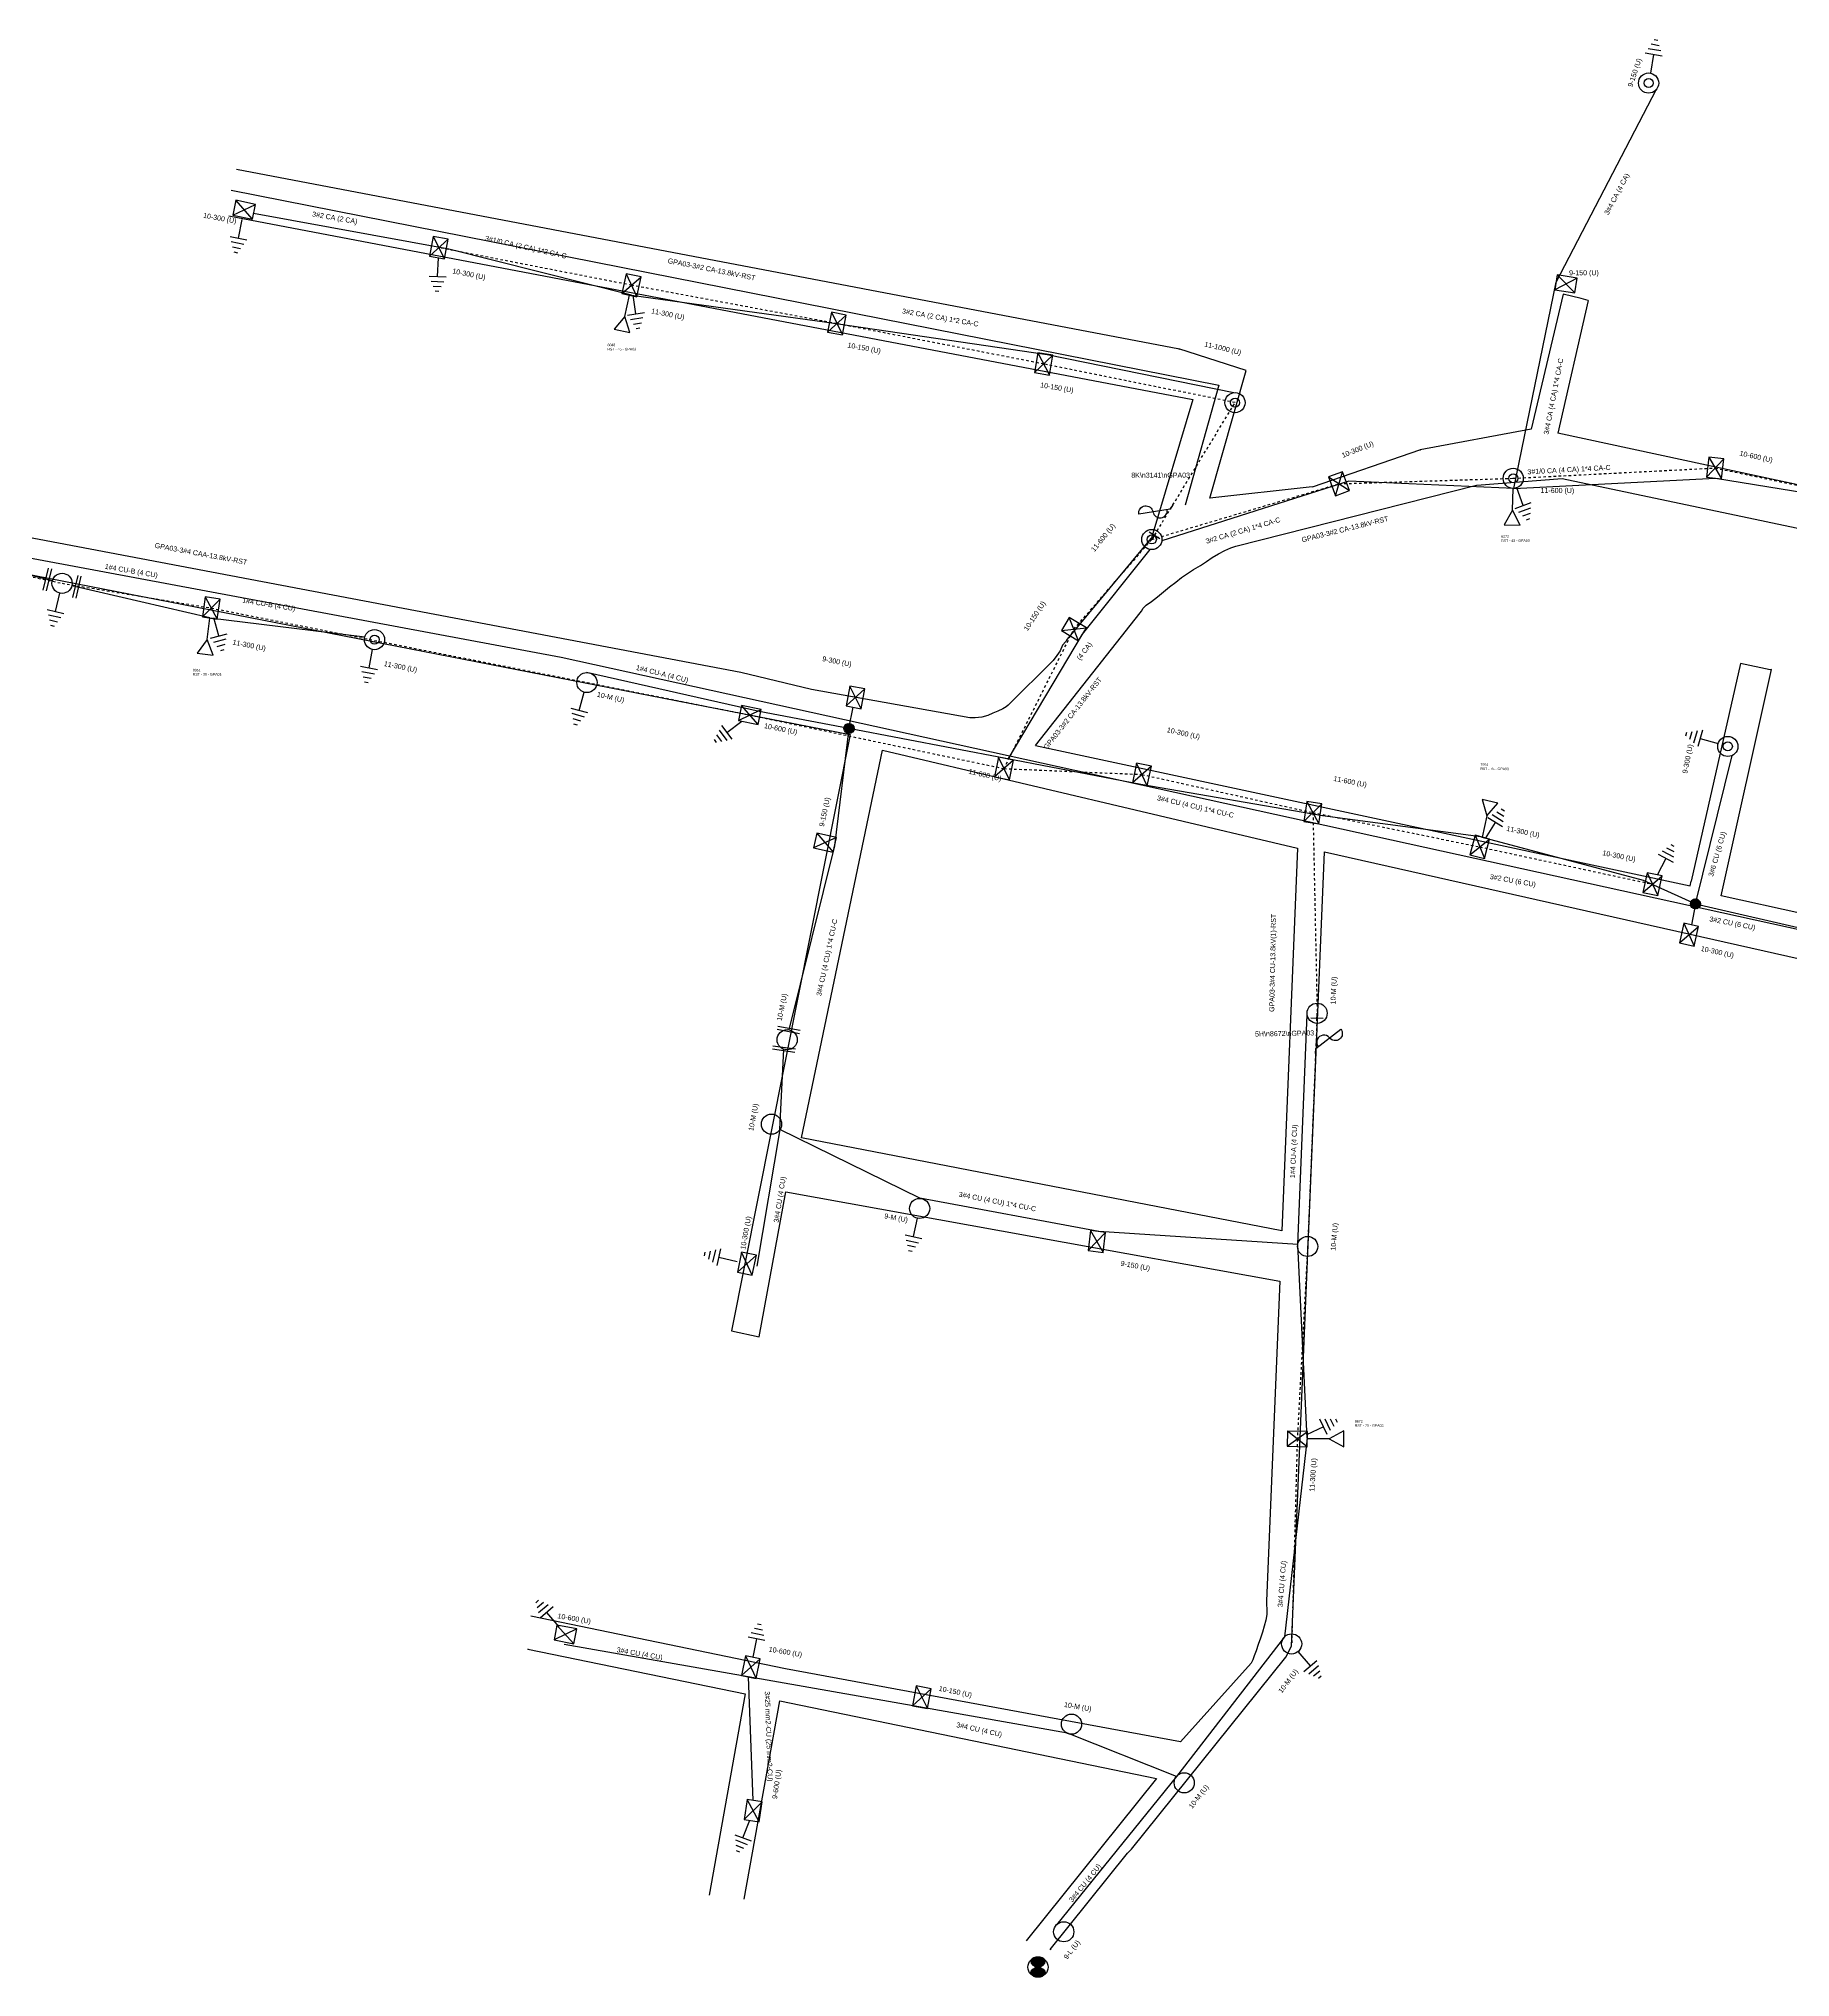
# Model space of a CAD drawing. Header units: millimetres. Extents: x 642261 to 742091, y 6812581 to 6930561.
# Drawn here: x 732771.1 to 733118.6, y 6903188.2 to 6903573 of the extents above; entities that cross this region are included whole.
import ezdxf

# ---------------------------------------------------------------- set-up
doc = ezdxf.new("R2010")
doc.units = ezdxf.units.MM
doc.linetypes.add('DASHED', pattern=[1, 0.5, -0.5])
for name, color, linetype in [('aterramento', 7, 'Continuous'), ('Block', 10, 'Continuous'), ('ChaveFusivel', 10, 'Continuous'), ('flyTapSecundario', 7, 'Continuous'), ('Poste', 10, 'Continuous'), ('SeccionamentoSecundarioAereo', 10, 'Continuous'), ('SegmentoLogradouro', 10, 'Continuous'), ('TrafoDistAereo', 10, 'Continuous'), ('TrechoPrimarioAereo', 10, 'Continuous'), ('TrechoSecundarioAereo', 10, 'Continuous')]:
    doc.layers.add(name, color=color, linetype=linetype)
pattern_1 = [(45, (0, 0), (-0.0883883, 0.0883883), [])]

# ---------------------------------------------------------------- blocks, each defined once
blk = doc.blocks.new('chv_fusvl_ca_4')
at = {"color": 0, "linetype": 'ByBlock', "lineweight": -2}
for p, q in [((1.5, 0), (0, 0)), ((1, 1.25), (1, -1.25))]:
    blk.add_line(p, q, dxfattribs=at)
blk.add_lwpolyline([(2.94, 4.82, -1), (4.79, 2.65, 1), (6.63, 0.48)], format="xyb", dxfattribs=at)
blk.add_lwpolyline([(8, 0), (7, 0), (2.94, 4.82)], dxfattribs=at)
blk = doc.blocks.new('tfd_pod_ce')
at = {"color": 0, "linetype": 'ByBlock', "lineweight": -2}
blk.add_line((6.32, 0), (2, 0), dxfattribs=at)
blk.add_lwpolyline([(6.32, 0), (9.26, -1.59), (9.26, 1.59)], close=True, dxfattribs=at)
blk = doc.blocks.new('atr_aterra')
at = {"color": 0, "linetype": 'ByBlock', "lineweight": -2}
for p, q in [((5.74, 0), (2, 0)), ((5.74, -1.7), (5.74, 1.7)), ((6.7, -1.26), (6.7, 1.26)), ((7.66, -0.81), (7.66, 0.81)), ((8.62, -0.37), (8.62, 0.37))]:
    blk.add_line(p, q, dxfattribs=at)
blk = doc.blocks.new('fly_tap')
at = {"linetype": 'ByBlock', "lineweight": -2}
h = blk.add_hatch(dxfattribs=at)
h.set_pattern_fill('ANSI31', color=0, style=0)
h.set_pattern_definition(pattern_1)
edge = h.paths.add_edge_path()
edge.add_arc((0.01, 0), 1, 0, 360)
at = {"color": 0, "linetype": 'ByBlock', "lineweight": -2}
blk.add_circle((0.01, 0), 1, dxfattribs=at)
blk = doc.blocks.new('pod_con_dtt')
at = {"color": 0, "linetype": 'ByBlock', "lineweight": -2}
for p, q in [((-1.5, -2), (1.5, 2)), ((-1.5, 2), (1.5, -2))]:
    blk.add_line(p, q, dxfattribs=at)
blk.add_lwpolyline([(-1.5, -2), (1.5, -2), (1.5, 2), (-1.5, 2)], close=True, dxfattribs=at)
blk = doc.blocks.new('pod_madeira')
at = {"color": 0, "linetype": 'ByBlock', "lineweight": -2}
blk.add_circle((-0.01, -0.01), 2, dxfattribs=at)
blk = doc.blocks.new('pod_con_circ')
at = {"color": 0, "linetype": 'ByBlock', "lineweight": -2}
for radius in [2, 0.9]:
    blk.add_circle((-0.01, -0.01), radius, dxfattribs=at)
blk = doc.blocks.new('pod_desconhe')
at = {"linetype": 'ByBlock', "lineweight": -2}
h = blk.add_hatch(dxfattribs=at)
h.set_pattern_fill('ANSI31', color=0, style=0)
h.set_pattern_definition(pattern_1)
edge = h.paths.add_edge_path()
edge.add_arc((0, 1.5), 1.5, 269.9915, 353.6051)
edge.add_arc((0, 0), 2, 41.8018, 138.1884)
edge.add_arc((0, 1.5), 1.5, 186.3769, 269.9863)
edge.add_arc((0, -1.5), 1.5, 90.0137, 173.6231)
edge.add_arc((0, 0), 2, 221.8116, 318.1982)
edge.add_arc((0, -1.5), 1.5, 6.3949, 90.0085)
at = {"color": 0, "linetype": 'ByBlock', "lineweight": -2}
for points in [[(0, 0, 0.381931), (1.49, 1.34, 0.447252), (-1.49, 1.34, 0.38191), (0, 0)], [(0, 0, -0.381931), (1.49, -1.33, -0.447252), (-1.49, -1.33, -0.38191), (0, 0)]]:
    blk.add_lwpolyline(points, format="xyb", dxfattribs=at)
blk.add_circle((0, 0), 2, dxfattribs=at)
blk = doc.blocks.new('sto_simples')
at = {"color": 0, "linetype": 'ByBlock', "lineweight": -2}
for p, q in [((2.25, 0.32), (-2.25, 0.32)), ((2.25, -0.32), (-2.25, -0.32))]:
    blk.add_line(p, q, dxfattribs=at)

msp = doc.modelspace()

# ---------------------------------------------------------------- linework, layer by layer
at = {"layer": 'Block', "color": 7, "linetype": 'Continuous', "flags": 128}
for points in [[(733010.6, 6903507.13), (732997.27, 6903511.47), (732997.36, 6903511.41), (732810.2964, 6903547.0376)], [(733010.6, 6903507.13), (732997.27, 6903511.47), (732997.36, 6903511.41), (732810.2964, 6903547.0376)], [(732808.7596, 6903537.8699), (733000.02, 6903501.42)], [(732808.7596, 6903537.8699), (733000.02, 6903501.42)], [(733073.51, 6903522.28), (733067.2, 6903495.52)], [(733073.51, 6903522.28), (733067.2, 6903495.52)], [(733078.51, 6903521.08), (733072.46, 6903494.71)], [(733078.51, 6903521.08), (733072.46, 6903494.71)], [(733078.51, 6903521.08), (733077.06, 6903521.48), (733073.51, 6903522.28)], [(733078.51, 6903521.08), (733077.06, 6903521.48), (733073.51, 6903522.28)], [(733003.39, 6903481.83), (733010.6, 6903507.13)], [(733003.39, 6903481.83), (733010.6, 6903507.13)], [(733000.02, 6903501.42), (732991.91, 6903474.14), (732992.02, 6903474.18), (732975.08, 6903453.86), (732974.86, 6903453.35), (732974.17, 6903452.62), (732973.7, 6903451.54), (732973.05, 6903450.59), (732972.3, 6903449.57), (732963.39, 6903440.74), (732962.99, 6903440.37), (732962.35, 6903440.01), (732961.37, 6903439.54), (732960.36, 6903439.16), (732959.34, 6903438.67), (732958.15, 6903438.35), (732956.88, 6903438.21), (732955.77, 6903438.19), (732924.39, 6903443.86), (732924.38, 6903443.87), (732910.35, 6903447.22), (732910.34, 6903447.18), (732704.09, 6903486.32)], [(733000.02, 6903501.42), (732991.91, 6903474.14), (732992.02, 6903474.18), (732975.08, 6903453.86), (732974.86, 6903453.35), (732974.17, 6903452.62), (732973.7, 6903451.54), (732973.05, 6903450.59), (732972.3, 6903449.57), (732963.39, 6903440.74), (732962.99, 6903440.37), (732962.35, 6903440.01), (732961.37, 6903439.54), (732960.36, 6903439.16), (732959.34, 6903438.67), (732958.15, 6903438.35), (732956.88, 6903438.21), (732955.77, 6903438.19), (732924.39, 6903443.86), (732924.38, 6903443.87), (732910.35, 6903447.22), (732910.34, 6903447.18), (732704.09, 6903486.32)], [(733067.2, 6903495.52), (733045.17, 6903491.4), (733045.19, 6903491.44), (733023.72, 6903484.03), (733023.73, 6903484.06), (733003.39, 6903481.83)], [(733067.2, 6903495.52), (733045.17, 6903491.4), (733045.19, 6903491.44), (733023.72, 6903484.03), (733023.73, 6903484.06), (733003.39, 6903481.83)], [(733259.92, 6903454.38), (733072.46, 6903494.71)], [(733259.92, 6903454.38), (733072.46, 6903494.71)], [(732684.31, 6903484.49), (732684.29, 6903484.49), (732684.33, 6903484.49), (732715.95, 6903477.08), (732717.63, 6903476.7), (732932.03, 6903434.88)], [(732684.31, 6903484.49), (732684.29, 6903484.49), (732684.33, 6903484.49), (732715.95, 6903477.08), (732717.63, 6903476.7), (732932.03, 6903434.88)], [(732968.79, 6903432.71), (732989.57, 6903459.08), (732989.84, 6903459.41), (732990.19, 6903459.95), (732990.77, 6903460.55), (732991.87, 6903461.29), (732993.05, 6903462.23), (732994.19, 6903463.21), (732995.42, 6903464.2), (732996.64, 6903465.17), (732997.81, 6903466.07), (732998.97, 6903466.89), (733000.2, 6903467.67), (733001.55, 6903468.45), (733002.75, 6903469.24), (733003.88, 6903470.04), (733005.12, 6903470.75), (733006.36, 6903471.43), (733007.58, 6903471.98), (733008.6, 6903472.31), (733056.32, 6903484.38), (733056.42, 6903484.38), (733073.33, 6903485.71)], [(732968.79, 6903432.71), (732989.57, 6903459.08), (732989.84, 6903459.41), (732990.19, 6903459.95), (732990.77, 6903460.55), (732991.87, 6903461.29), (732993.05, 6903462.23), (732994.19, 6903463.21), (732995.42, 6903464.2), (732996.64, 6903465.17), (732997.81, 6903466.07), (732998.97, 6903466.89), (733000.2, 6903467.67), (733001.55, 6903468.45), (733002.75, 6903469.24), (733003.88, 6903470.04), (733005.12, 6903470.75), (733006.36, 6903471.43), (733007.58, 6903471.98), (733008.6, 6903472.31), (733056.32, 6903484.38), (733056.42, 6903484.38), (733073.33, 6903485.71)], [(733073.33, 6903485.71), (733236.47, 6903451.34)], [(733073.33, 6903485.71), (733236.47, 6903451.34)], [(733104.84, 6903402.86), (733114.86, 6903447.79), (733114.56, 6903447.77), (733108.71, 6903449.01), (733108.7, 6903449.03), (733098.93, 6903405.77)], [(733104.84, 6903402.86), (733114.86, 6903447.79), (733114.56, 6903447.77), (733108.71, 6903449.01), (733108.7, 6903449.03), (733098.93, 6903405.77)], [(732932.03, 6903434.88), (732908.52, 6903316.55)], [(732932.03, 6903434.88), (732908.52, 6903316.55)], [(732968.79, 6903432.71), (733098.73, 6903404.9), (733098.93, 6903405.77)], [(732968.79, 6903432.71), (733098.73, 6903404.9), (733098.93, 6903405.77)], [(732922.42, 6903354.85), (732938.43, 6903431.78)], [(732922.42, 6903354.85), (732938.43, 6903431.78)], [(732938.43, 6903431.78), (733020.82, 6903412.32)], [(732938.43, 6903431.78), (733020.82, 6903412.32)], [(732971.81, 6903193.71), (732971.79, 6903193.69), (732971.76, 6903193.71), (732987.1, 6903212.89), (732987.87, 6903213.63), (733018.46, 6903251.77), (733018.46, 6903251.78), (733019.6, 6903253.96), (733026.18, 6903411.63)], [(732971.81, 6903193.71), (732971.79, 6903193.69), (732971.76, 6903193.71), (732987.1, 6903212.89), (732987.87, 6903213.63), (733018.46, 6903251.77), (733018.46, 6903251.78), (733019.6, 6903253.96), (733026.18, 6903411.63)], [(733020.82, 6903412.32), (733017.69, 6903336.36)], [(733020.82, 6903412.32), (733017.69, 6903336.36)], [(733026.18, 6903411.63), (733240, 6903363.44), (733240.01, 6903363.41), (733244.48, 6903362.18)], [(733026.18, 6903411.63), (733240, 6903363.44), (733240.01, 6903363.41), (733244.48, 6903362.18)], [(733234.48, 6903374.33), (733104.84, 6903402.86)], [(733234.48, 6903374.33), (733104.84, 6903402.86)], [(733017.69, 6903336.36), (732922.42, 6903354.85)], [(733017.69, 6903336.36), (732922.42, 6903354.85)], [(732913.97, 6903315.38), (732919.28, 6903344.13)], [(732913.97, 6903315.38), (732919.28, 6903344.13)], [(732919.28, 6903344.13), (733017.28, 6903326.38)], [(732919.28, 6903344.13), (733017.28, 6903326.38)], [(733017.28, 6903326.38), (733014.67, 6903262.97), (733014.65, 6903262.25), (733014.74, 6903261.29), (733014.74, 6903260.25), (733014.52, 6903259.11), (733014.22, 6903257.93), (733013.85, 6903256.71), (733013.49, 6903255.53), (733013.03, 6903254.29), (733012.61, 6903253.02), (733012.22, 6903252), (733011.97, 6903251.26), (733011.58, 6903250.56), (732997.61, 6903234.97)], [(733017.28, 6903326.38), (733014.67, 6903262.97), (733014.65, 6903262.25), (733014.74, 6903261.29), (733014.74, 6903260.25), (733014.52, 6903259.11), (733014.22, 6903257.93), (733013.85, 6903256.71), (733013.49, 6903255.53), (733013.03, 6903254.29), (733012.61, 6903253.02), (733012.22, 6903252), (733011.97, 6903251.26), (733011.58, 6903250.56), (732997.61, 6903234.97)], [(732908.52, 6903316.55), (732913.97, 6903315.38)], [(732908.52, 6903316.55), (732913.97, 6903315.38)], [(732919.2, 6903249.46), (732868.71, 6903259.87)], [(732919.2, 6903249.46), (732868.71, 6903259.87)], [(732868.14, 6903253.27), (732868.13, 6903253.32), (732868.13, 6903253.33), (732868.11, 6903253.37), (732911.21, 6903244.5)], [(732868.14, 6903253.27), (732868.13, 6903253.32), (732868.13, 6903253.33), (732868.11, 6903253.37), (732911.21, 6903244.5)], [(732997.61, 6903234.97), (732919.2, 6903249.46)], [(732997.61, 6903234.97), (732919.2, 6903249.46)], [(732911.21, 6903244.5), (732904.06, 6903204.53)], [(732911.21, 6903244.5), (732904.06, 6903204.53)], [(732911.04, 6903203.7), (732918.06, 6903243.09)], [(732911.04, 6903203.7), (732918.06, 6903243.09)], [(732918.06, 6903243.09), (732992.84, 6903227.69)], [(732918.06, 6903243.09), (732992.84, 6903227.69)], [(732992.84, 6903227.69), (732966.95, 6903195.46)], [(732992.84, 6903227.69), (732966.95, 6903195.46)]]:
    msp.add_lwpolyline(points, dxfattribs=at)
at = {"layer": 'SegmentoLogradouro', "color": 36, "linetype": 'Continuous', "flags": 128}
for points in [[(732809.1994, 6903542.9466), (733005.203, 6903504.2363), (732998.5235, 6903480.404)], [(732809.1994, 6903542.9466), (733005.203, 6903504.2363), (732998.5235, 6903480.404)], [(732765.0038, 6903470.7766), (732874.682, 6903450.2257), (733239.9649, 6903369.8898)], [(732765.0038, 6903470.7766), (732874.682, 6903450.2257), (733239.9649, 6903369.8898)]]:
    msp.add_lwpolyline(points, dxfattribs=at)
at = {"layer": 'TrechoPrimarioAereo', "color": 4, "linetype": 'DASHED', "flags": 128}
for points in [[(732888.66, 6903524.08), (732850.44, 6903531.54)], [(732888.66, 6903524.08), (732850.44, 6903531.54)], [(732929.41, 6903516.46), (732888.66, 6903524.08)], [(732929.41, 6903516.46), (732888.66, 6903524.08)], [(732970.44, 6903508.45), (732929.41, 6903516.46)], [(732970.44, 6903508.45), (732929.41, 6903516.46)], [(733008.42, 6903500.78), (732970.44, 6903508.45)], [(733008.42, 6903500.78), (732970.44, 6903508.45)], [(732991.91, 6903473.63), (733008.42, 6903500.78)], [(732991.91, 6903473.63), (733008.42, 6903500.78)], [(733063.62, 6903485.76), (733103.67, 6903487.81)], [(733063.62, 6903485.76), (733103.67, 6903487.81)], [(733103.67, 6903487.81), (733146.83, 6903478.71)], [(733103.67, 6903487.81), (733146.83, 6903478.71)], [(732991.91, 6903473.63), (733029.04, 6903484.68)], [(732991.91, 6903473.63), (733029.04, 6903484.68)], [(733029.04, 6903484.68), (733063.62, 6903485.76)], [(733029.04, 6903484.68), (733063.62, 6903485.76)], [(732716.11, 6903477.57), (732775.68, 6903464.92)], [(732716.11, 6903477.57), (732775.68, 6903464.92)], [(732976.44, 6903455.82), (732991.91, 6903473.63)], [(732976.44, 6903455.82), (732991.91, 6903473.63)], [(732775.68, 6903464.92), (732805.28, 6903460.01)], [(732775.68, 6903464.92), (732805.28, 6903460.01)], [(732805.28, 6903460.01), (732879.83, 6903445.23)], [(732805.28, 6903460.01), (732879.83, 6903445.23)], [(732962.58, 6903428.14), (732976.44, 6903455.82)], [(732962.58, 6903428.14), (732976.44, 6903455.82)], [(732879.83, 6903445.23), (732912.15, 6903438.77)], [(732879.83, 6903445.23), (732912.15, 6903438.77)], [(732912.15, 6903438.77), (732962.58, 6903428.14)], [(732912.15, 6903438.77), (732962.58, 6903428.14)], [(732962.58, 6903428.14), (732989.9356, 6903426.9695)], [(732962.58, 6903428.14), (732989.9356, 6903426.9695)], [(732989.9356, 6903426.9695), (733023.87, 6903419.4)], [(732989.9356, 6903426.9695), (733023.87, 6903419.4)], [(733023.87, 6903419.4), (733056.98, 6903412.59)], [(733023.87, 6903419.4), (733024.71, 6903379.58)], [(733023.87, 6903419.4), (733056.98, 6903412.59)], [(733023.87, 6903419.4), (733024.71, 6903379.58)], [(733056.98, 6903412.59), (733091.24, 6903405.2)], [(733056.98, 6903412.59), (733091.24, 6903405.2)], [(733024.71, 6903379.58), (733022.82, 6903333.3)], [(733024.71, 6903379.58), (733022.82, 6903333.3)], [(733022.82, 6903333.3), (733020.76, 6903295.07)], [(733022.82, 6903333.3), (733020.76, 6903295.07)], [(733020.76, 6903295.07), (733019.65, 6903254.4)], [(733020.76, 6903295.07), (733019.65, 6903254.4)]]:
    msp.add_lwpolyline(points, dxfattribs=at)
at = {"layer": 'TrechoSecundarioAereo', "color": 5, "linetype": 'Continuous', "flags": 128}
for points in [[(733072.13, 6903524.71), (733092.06, 6903562.99)], [(733072.13, 6903524.71), (733092.06, 6903562.99)], [(732852.42, 6903531.24), (732813.66, 6903538.3)], [(732852.42, 6903531.24), (732813.66, 6903538.3)], [(732888.63, 6903522.08), (732852.42, 6903531.24)], [(732888.63, 6903522.08), (732852.42, 6903531.24)], [(732888.63, 6903522.08), (732927.43, 6903516.75)], [(732888.63, 6903522.08), (732927.43, 6903516.75)], [(733063.74, 6903483.76), (733072.13, 6903524.71)], [(733063.74, 6903483.76), (733072.13, 6903524.71)], [(732927.43, 6903516.75), (732971.15, 6903510.32)], [(732927.43, 6903516.75), (732971.15, 6903510.32)], [(732971.15, 6903510.32), (733008.16, 6903502.76)], [(732971.15, 6903510.32), (733008.16, 6903502.76)], [(733030.98, 6903485.17), (732993.89, 6903473.35)], [(733030.98, 6903485.17), (732993.89, 6903473.35)], [(733063.74, 6903483.76), (733030.98, 6903485.17)], [(733063.74, 6903483.76), (733030.98, 6903485.17)], [(733063.74, 6903483.76), (733103.74, 6903485.81)], [(733063.74, 6903483.76), (733103.74, 6903485.81)], [(733103.74, 6903485.81), (733144.87, 6903479.12)], [(733103.74, 6903485.81), (733144.87, 6903479.12)], [(732716.6019, 6903479.4857), (732773.7441, 6903465.4517)], [(732716.6019, 6903479.4857), (732773.7441, 6903465.4517)], [(732978.17, 6903454.82), (732991.6, 6903471.66)], [(732978.17, 6903454.82), (732991.6, 6903471.66)], [(732804.96, 6903458.04), (732777.62, 6903464.44)], [(732804.96, 6903458.04), (732777.62, 6903464.44)], [(732804.96, 6903458.04), (732835.75, 6903454.26)], [(732804.96, 6903458.04), (732835.75, 6903454.26)], [(732963.37, 6903429.98), (732978.17, 6903454.82)], [(732963.37, 6903429.98), (732978.17, 6903454.82)], [(732914.01, 6903439.5), (732879.72, 6903447.23)], [(732914.01, 6903439.5), (732879.72, 6903447.23)], [(732931.81, 6903436.1), (732932.6635, 6903440.3198)], [(732931.81, 6903436.1), (732932.6635, 6903440.3198)], [(732931.81, 6903436.1), (732914.01, 6903439.5)], [(732931.81, 6903436.1), (732914.01, 6903439.5)], [(732931.81, 6903436.1), (732928.94, 6903412.8)], [(732931.81, 6903436.1), (732928.94, 6903412.8)], [(732962.95, 6903430.11), (732931.81, 6903436.1)], [(732962.95, 6903430.11), (732931.81, 6903436.1)], [(732989.7156, 6903424.9795), (732962.95, 6903430.11)], [(732989.7156, 6903424.9795), (732962.95, 6903430.11)], [(733099.75, 6903401.27), (733107.03, 6903430.73)], [(733099.75, 6903401.27), (733107.03, 6903430.73)], [(733025.76, 6903418.74), (732989.7156, 6903424.9795)], [(733025.76, 6903418.74), (732989.7156, 6903424.9795)], [(733057.19, 6903414.58), (733025.76, 6903418.74)], [(733057.19, 6903414.58), (733025.76, 6903418.74)], [(733057.19, 6903414.58), (733089.4, 6903405.99)], [(733057.19, 6903414.58), (733089.4, 6903405.99)], [(732928.94, 6903412.8), (732919.85, 6903376.31)], [(732928.94, 6903412.8), (732919.85, 6903376.31)], [(733089.4, 6903405.99), (733099.75, 6903401.27)], [(733089.4, 6903405.99), (733099.75, 6903401.27)], [(733099.75, 6903401.27), (733098.97, 6903397.11)], [(733099.75, 6903401.27), (733098.97, 6903397.11)], [(733099.75, 6903401.27), (733123.59, 6903395.82)], [(733099.75, 6903401.27), (733123.59, 6903395.82)], [(733020.85, 6903333.66), (733022.72, 6903379.34)], [(733020.85, 6903333.66), (733022.72, 6903379.34)], [(732918.11, 6903356.47), (732918.9, 6903372.44)], [(732918.11, 6903356.47), (732918.9, 6903372.44)], [(732918.11, 6903356.47), (732913.5, 6903329.36)], [(732918.11, 6903356.47), (732913.5, 6903329.36)], [(732945.9, 6903342.84), (732918.11, 6903356.47)], [(732945.9, 6903342.84), (732918.11, 6903356.47)], [(732981.39, 6903336.25), (732945.9, 6903342.84)], [(732981.39, 6903336.25), (732945.9, 6903342.84)], [(733020.85, 6903333.66), (732981.39, 6903336.25)], [(733020.85, 6903333.66), (732981.39, 6903336.25)], [(733022.75, 6903295.23), (733020.85, 6903333.66)], [(733022.75, 6903295.23), (733020.85, 6903333.66)], [(733022.75, 6903295.23), (733018.22, 6903255.8)], [(733022.75, 6903295.23), (733018.22, 6903255.8)], [(733018.22, 6903255.8), (732996.77, 6903228.07)], [(733018.22, 6903255.8), (732996.77, 6903228.07)], [(732911.8179, 6903247.8468), (732875.28, 6903254.3)], [(732911.8179, 6903247.8468), (732875.28, 6903254.3)], [(732911.8179, 6903247.8468), (732912.74, 6903223.29)], [(732945.64, 6903241.9), (732911.8179, 6903247.8468)], [(732911.8179, 6903247.8468), (732912.74, 6903223.29)], [(732945.64, 6903241.9), (732911.8179, 6903247.8468)], [(732975.16, 6903236.65), (732945.64, 6903241.9)], [(732975.16, 6903236.65), (732945.64, 6903241.9)], [(732996.77, 6903228.07), (732975.16, 6903236.65)], [(732996.77, 6903228.07), (732975.16, 6903236.65)], [(732996.77, 6903228.07), (732972.97, 6903198.64)], [(732996.77, 6903228.07), (732972.97, 6903198.64)]]:
    msp.add_lwpolyline(points, dxfattribs=at)

# ---------------------------------------------------------------- block references
at = {"layer": 'aterramento', "color": 7}
for p, rotation in [((733090.48, 6903564.22), 80.1), ((733090.48, 6903564.22), 80.1), ((732811.81, 6903539.06), 258.6), ((732811.81, 6903539.06), 258.6), ((732850.44, 6903531.54), 267.3999999999999), ((732850.44, 6903531.54), 267.3999999999999), ((732888.66, 6903524.08), 278.8), ((732888.66, 6903524.08), 278.8), ((733063.62, 6903485.76), 290.1), ((733063.62, 6903485.76), 290.1), ((732775.68, 6903464.92), 257.1), ((732775.68, 6903464.92), 257.1), ((732805.28, 6903460.01), 285.0000000000001), ((732805.28, 6903460.01), 285.0000000000001), ((732837.68, 6903453.75), 258.9999999999999), ((732837.68, 6903453.75), 258.9999999999999), ((732879.83, 6903445.23), 254.4), ((732879.83, 6903445.23), 254.4), ((732912.15, 6903438.77), 216.9), ((732912.15, 6903438.77), 216.9), ((733106.2, 6903432.55), 163.9), ((733106.2, 6903432.55), 163.9), ((733056.98, 6903412.59), 58), ((733056.98, 6903412.59), 58), ((733091.24, 6903405.2), 62.3), ((733091.24, 6903405.2), 62.3), ((732945.84, 6903340.84), 257.6), ((732945.84, 6903340.84), 257.6), ((732911.56, 6903329.87), 167.1), ((732911.56, 6903329.87), 167.1), ((733020.76, 6903295.07), 24.8), ((733020.76, 6903295.07), 24.8), ((732875.56, 6903256.28), 130.7), ((732875.56, 6903256.28), 130.7), ((732912.3379, 6903249.7768), 78.6), ((732912.3379, 6903249.7768), 78.6), ((733019.65, 6903254.4), 310.3), ((733019.65, 6903254.4), 310.3), ((732912.82, 6903221.29), 249.2), ((732912.82, 6903221.29), 249.2)]:
    msp.add_blockref('atr_aterra', p, dxfattribs=dict(at, rotation=rotation))
at = {"layer": 'ChaveFusivel', "color": 3}
for p, rotation in [((732991.91, 6903473.63), 58.7), ((732991.91, 6903473.63), 58.7), ((733024.71, 6903379.58), 267.6), ((733024.71, 6903379.58), 267.6)]:
    msp.add_blockref('chv_fusvl_ca_4', p, dxfattribs=dict(at, rotation=rotation))
at = {"layer": 'flyTapSecundario', "color": 5, "linetype": 'Continuous'}
for p in [(732931.81, 6903436.1), (732931.81, 6903436.1), (733099.75, 6903401.27), (733099.75, 6903401.27)]:
    msp.add_blockref('fly_tap', p, dxfattribs=at)
at = {"layer": 'Poste', "color": 7}
for name, p in [('pod_con_circ', (733090.48, 6903564.22)), ('pod_con_circ', (733090.48, 6903564.22)), ('pod_con_circ', (733008.42, 6903500.78)), ('pod_con_circ', (733008.42, 6903500.78)), ('pod_con_circ', (733063.62, 6903485.76)), ('pod_con_circ', (733063.62, 6903485.76)), ('pod_con_circ', (732991.91, 6903473.63)), ('pod_con_circ', (732991.91, 6903473.63)), ('pod_madeira', (732775.68, 6903464.92)), ('pod_madeira', (732775.68, 6903464.92)), ('pod_con_circ', (732837.68, 6903453.75)), ('pod_con_circ', (732837.68, 6903453.75)), ('pod_madeira', (732879.83, 6903445.23)), ('pod_madeira', (732879.83, 6903445.23)), ('pod_madeira', (733024.71, 6903379.58)), ('pod_madeira', (733024.71, 6903379.58)), ('pod_madeira', (732919.55, 6903374.33)), ('pod_madeira', (732919.55, 6903374.33)), ('pod_madeira', (732916.44, 6903357.57)), ('pod_madeira', (732916.44, 6903357.57)), ('pod_madeira', (732945.84, 6903340.84)), ('pod_madeira', (732945.84, 6903340.84)), ('pod_madeira', (733022.82, 6903333.3)), ('pod_madeira', (733022.82, 6903333.3)), ('pod_madeira', (733019.65, 6903254.4)), ('pod_madeira', (733019.65, 6903254.4)), ('pod_madeira', (732975.97, 6903238.48)), ('pod_madeira', (732975.97, 6903238.48)), ('pod_madeira', (732998.34, 6903226.83)), ('pod_madeira', (732998.34, 6903226.83)), ('pod_madeira', (732974.43, 6903197.27)), ('pod_madeira', (732974.43, 6903197.27)), ('pod_desconhe', (732969.32, 6903190.23)), ('pod_desconhe', (732969.32, 6903190.23))]:
    msp.add_blockref(name, p, dxfattribs=at)
for name, p, rotation in [('pod_con_dtt', (732811.81, 6903539.06), 78.1), ('pod_con_dtt', (732811.81, 6903539.06), 78.1), ('pod_con_dtt', (732850.44, 6903531.54), 349.4), ('pod_con_dtt', (732850.44, 6903531.54), 349.4), ('pod_con_dtt', (732888.66, 6903524.08), 347.9), ('pod_con_dtt', (732888.66, 6903524.08), 347.9), ('pod_con_dtt', (733074.09, 6903524.34), 261), ('pod_con_dtt', (733074.09, 6903524.34), 261), ('pod_con_dtt', (732929.41, 6903516.46), 348.8), ('pod_con_dtt', (732929.41, 6903516.46), 348.8), ('pod_con_dtt', (732970.44, 6903508.45), 350.4), ('pod_con_dtt', (732970.44, 6903508.45), 350.4), ('pod_con_dtt', (733029.04, 6903484.68), 20.1), ('pod_con_dtt', (733029.04, 6903484.68), 20.1), ('pod_con_dtt', (733103.67, 6903487.81), 353.5), ('pod_con_dtt', (733103.67, 6903487.81), 353.5), ('pod_con_dtt', (732805.28, 6903460.01), 351.7), ('pod_con_dtt', (732805.28, 6903460.01), 351.7), ('pod_con_dtt', (732976.44, 6903455.82), 58.90000000000001), ('pod_con_dtt', (732976.44, 6903455.82), 58.90000000000001), ('pod_con_dtt', (732933.11, 6903442.27), 169.6), ('pod_con_dtt', (732933.11, 6903442.27), 169.6), ('pod_con_dtt', (732912.15, 6903438.77), 78.8), ('pod_con_dtt', (732912.15, 6903438.77), 78.8), ('pod_con_circ', (733106.2, 6903432.55), 349.1), ('pod_con_circ', (733106.2, 6903432.55), 349.1), ('pod_con_dtt', (732962.58, 6903428.14), 168.5), ('pod_con_dtt', (732962.58, 6903428.14), 168.5), ('pod_con_dtt', (732989.9356, 6903426.9695), 168.4), ('pod_con_dtt', (732989.9356, 6903426.9695), 168.4), ('pod_con_dtt', (733023.87, 6903419.4), 351.6000000000001), ('pod_con_dtt', (733023.87, 6903419.4), 351.6000000000001), ('pod_con_dtt', (732927.05, 6903413.45), 257.6), ('pod_con_dtt', (732927.05, 6903413.45), 257.6), ('pod_con_dtt', (733056.98, 6903412.59), 345.5), ('pod_con_dtt', (733056.98, 6903412.59), 345.5), ('pod_con_dtt', (733091.24, 6903405.2), 347.7), ('pod_con_dtt', (733091.24, 6903405.2), 347.7), ('pod_con_dtt', (733098.49, 6903395.17), 347.9), ('pod_con_dtt', (733098.49, 6903395.17), 347.9), ('pod_con_dtt', (732980.98, 6903334.29), 352.8), ('pod_con_dtt', (732980.98, 6903334.29), 352.8), ('pod_con_dtt', (732911.56, 6903329.87), 168.5), ('pod_con_dtt', (732911.56, 6903329.87), 168.5), ('pod_con_dtt', (733020.76, 6903295.07), 88.7), ('pod_con_dtt', (733020.76, 6903295.07), 88.7), ('pod_con_dtt', (732875.56, 6903256.28), 259.1999999999999), ('pod_con_dtt', (732875.56, 6903256.28), 259.1999999999999), ('pod_con_dtt', (732912.3379, 6903249.7768), 348.4), ('pod_con_dtt', (732912.3379, 6903249.7768), 348.4), ('pod_con_dtt', (732946.27, 6903243.8), 349.4), ('pod_con_dtt', (732946.27, 6903243.8), 349.4), ('pod_con_dtt', (732912.82, 6903221.29), 171.7), ('pod_con_dtt', (732912.82, 6903221.29), 171.7)]:
    msp.add_blockref(name, p, dxfattribs=dict(at, rotation=rotation))
at = {"layer": 'SeccionamentoSecundarioAereo', "color": 5, "linetype": 'Continuous'}
for p, rotation in [((732772.7814, 6903465.6881), 256.2), ((732772.7814, 6903465.6881), 256.2), ((732778.5931, 6903464.2122), 76.8), ((732778.5931, 6903464.2122), 76.8), ((732919.85, 6903376.31), 169.3), ((732919.85, 6903376.31), 169.3), ((732918.9, 6903372.42), 351.9), ((732918.9, 6903372.42), 351.9)]:
    msp.add_blockref('sto_simples', p, dxfattribs=dict(at, rotation=rotation))
at = {"layer": 'TrafoDistAereo', "color": 1}
for p, rotation in [((732888.66, 6903524.08), 258.2), ((732888.66, 6903524.08), 258.2), ((733063.62, 6903485.76), 268.6), ((733063.62, 6903485.76), 268.6), ((732805.28, 6903460.01), 262.4), ((732805.28, 6903460.01), 262.4), ((733056.98, 6903412.59), 77.4), ((733056.98, 6903412.59), 77.4), ((733020.76, 6903295.07), 0.3), ((733020.76, 6903295.07), 0.3)]:
    msp.add_blockref('tfd_pod_ce', p, dxfattribs=dict(at, rotation=rotation))

# ---------------------------------------------------------------- texts
at = {"layer": 'ChaveFusivel', "color": 3, "insert": (732987.829, 6903485.8701), "char_height": 1, "width": 15, "attachment_point": 7}
msp.add_mtext('{\\fArial|b0|i0;8K\\n3141\\nGPA03}', dxfattribs=at)
msp.add_mtext('{\\fArial|b0|i0;8K\\n3141\\nGPA03}', dxfattribs=at)
at = {"layer": 'ChaveFusivel', "color": 3, "insert": (733012.39, 6903374.94), "char_height": 1, "width": 15, "attachment_point": 7, "rotation": 1.1}
msp.add_mtext('{\\fArial|b0|i0;5H\\n8672\\nGPA03}', dxfattribs=at)
msp.add_mtext('{\\fArial|b0|i0;5H\\n8672\\nGPA03}', dxfattribs=at)
at = {"layer": 'Poste', "color": 7, "char_height": 1, "attachment_point": 7}
for s, insert, width, rotation in [('{\\fArial|b0|i0;9-150 (U)}', (733087.53, 6903563.24), 9, 71.6), ('{\\fArial|b0|i0;9-150 (U)}', (733087.53, 6903563.24), 9, 71.6), ('{\\fArial|b0|i0;10-300 (U)}', (732803.5545, 6903537.2031), 10, 349.7), ('{\\fArial|b0|i0;10-300 (U)}', (732803.5545, 6903537.2031), 10, 349.7), ('{\\fArial|b0|i0;10-300 (U)}', (732852.98, 6903526.16), 10, 348.7), ('{\\fArial|b0|i0;10-300 (U)}', (732852.98, 6903526.16), 10, 348.7), ('{\\fArial|b0|i0;11-300 (U)}', (732892.45, 6903518.23), 10, 348.7), ('{\\fArial|b0|i0;11-300 (U)}', (732892.45, 6903518.23), 10, 348.7), ('{\\fArial|b0|i0;10-150 (U)}', (732931.4, 6903511.45), 10, 349.6), ('{\\fArial|b0|i0;10-150 (U)}', (732931.4, 6903511.45), 10, 349.6), ('{\\fArial|b0|i0;11-1000 (U)}', (733002.18, 6903511.66), 11, 346.6), ('{\\fArial|b0|i0;11-1000 (U)}', (733002.18, 6903511.66), 11, 346.6), ('{\\fArial|b0|i0;10-150 (U)}', (732969.65, 6903503.54), 10, 350.4), ('{\\fArial|b0|i0;10-150 (U)}', (732969.65, 6903503.54), 10, 350.4), ('{\\fArial|b0|i0;10-300 (U)}', (733029.93, 6903489.52), 10, 21.8), ('{\\fArial|b0|i0;10-300 (U)}', (733029.93, 6903489.52), 10, 21.8), ('{\\fArial|b0|i0;10-600 (U)}', (733108.3863, 6903489.9849), 10, 347.9), ('{\\fArial|b0|i0;10-600 (U)}', (733108.3863, 6903489.9849), 10, 347.9), ('{\\fArial|b0|i0;11-600 (U)}', (732980.7528, 6903470.8972), 10, 51), ('{\\fArial|b0|i0;11-600 (U)}', (732980.7528, 6903470.8972), 10, 51), ('{\\fArial|b0|i0;10-150 (U)}', (732967.4933, 6903455.2206), 10, 56.9), ('{\\fArial|b0|i0;10-150 (U)}', (732967.4933, 6903455.2206), 10, 56.9), ('{\\fArial|b0|i0;11-300 (U)}', (732809.38, 6903452.5), 10, 348.7), ('{\\fArial|b0|i0;11-300 (U)}', (732809.38, 6903452.5), 10, 348.7), ('{\\fArial|b0|i0;11-300 (U)}', (732839.4, 6903448.22), 10, 348.9), ('{\\fArial|b0|i0;11-300 (U)}', (732839.4, 6903448.22), 10, 348.9), ('{\\fArial|b0|i0;9-300 (U)}', (732926.3826, 6903449.1967), 9, 348.6), ('{\\fArial|b0|i0;9-300 (U)}', (732926.3826, 6903449.1967), 9, 348.6), ('{\\fArial|b0|i0;10-M (U)}', (732881.66, 6903442.13), 8, 347.5), ('{\\fArial|b0|i0;10-M (U)}', (732881.66, 6903442.13), 8, 347.5), ('{\\fArial|b0|i0;10-600 (U)}', (732914.84, 6903435.9), 10, 348.7), ('{\\fArial|b0|i0;10-600 (U)}', (732914.84, 6903435.9), 10, 348.7), ('{\\fArial|b0|i0;10-300 (U)}', (732994.75, 6903435.0893), 10, 347.5), ('{\\fArial|b0|i0;10-300 (U)}', (732994.75, 6903435.0893), 10, 347.5), ('{\\fArial|b0|i0;9-300 (U)}', (733098.4141, 6903427.0277), 9, 78.7), ('{\\fArial|b0|i0;9-300 (U)}', (733098.4141, 6903427.0277), 9, 78.7), ('{\\fArial|b0|i0;11-600 (U)}', (732955.3809, 6903426.8584), 10, 346.9), ('{\\fArial|b0|i0;11-600 (U)}', (732955.3809, 6903426.8584), 10, 346.9), ('{\\fArial|b0|i0;11-600 (U)}', (733027.83, 6903425.42), 10, 348.8), ('{\\fArial|b0|i0;11-600 (U)}', (733027.83, 6903425.42), 10, 348.8), ('{\\fArial|b0|i0;9-150 (U)}', (732927.13, 6903416.49), 9, 78), ('{\\fArial|b0|i0;9-150 (U)}', (732927.13, 6903416.49), 9, 78), ('{\\fArial|b0|i0;11-300 (U)}', (733062.1371, 6903415.5039), 10, 348.1), ('{\\fArial|b0|i0;11-300 (U)}', (733062.1371, 6903415.5039), 10, 348.1), ('{\\fArial|b0|i0;10-300 (U)}', (733081.1841, 6903410.6839), 10, 348.2), ('{\\fArial|b0|i0;10-300 (U)}', (733081.1841, 6903410.6839), 10, 348.2), ('{\\fArial|b0|i0;10-300 (U)}', (733100.69, 6903391.67), 10, 347.9), ('{\\fArial|b0|i0;10-300 (U)}', (733100.69, 6903391.67), 10, 347.9), ('{\\fArial|b0|i0;10-M (U)}', (733028.64, 6903381.31), 8, 87.5), ('{\\fArial|b0|i0;10-M (U)}', (733028.64, 6903381.31), 8, 87.5), ('{\\fArial|b0|i0;10-M (U)}', (732918.75, 6903377.95), 8, 78.7), ('{\\fArial|b0|i0;10-M (U)}', (732918.75, 6903377.95), 8, 78.7), ('{\\fArial|b0|i0;10-M (U)}', (732913.11, 6903356.09), 8, 79.5), ('{\\fArial|b0|i0;10-M (U)}', (732913.11, 6903356.09), 8, 79.5), ('{\\fArial|b0|i0;10-300 (U)}', (732911.52, 6903332.57), 10, 79.9), ('{\\fArial|b0|i0;10-300 (U)}', (732911.52, 6903332.57), 10, 79.9), ('{\\fArial|b0|i0;9-M (U)}', (732938.7014, 6903338.5929), 7, 350), ('{\\fArial|b0|i0;9-M (U)}', (732938.7014, 6903338.5929), 7, 350), ('{\\fArial|b0|i0;10-M (U)}', (733028.67, 6903332.4), 8, 85.5), ('{\\fArial|b0|i0;10-M (U)}', (733028.67, 6903332.4), 8, 85.5), ('{\\fArial|b0|i0;9-150 (U)}', (732985.59, 6903329.18), 9, 350.1), ('{\\fArial|b0|i0;9-150 (U)}', (732985.59, 6903329.18), 9, 350.1), ('{\\fArial|b0|i0;11-300 (U)}', (733024.45, 6903284.57), 10, 86.4), ('{\\fArial|b0|i0;11-300 (U)}', (733024.45, 6903284.57), 10, 86.4), ('{\\fArial|b0|i0;10-600 (U)}', (732873.87, 6903259.21), 10, 350.1), ('{\\fArial|b0|i0;10-600 (U)}', (732873.87, 6903259.21), 10, 350.1), ('{\\fArial|b0|i0;10-600 (U)}', (732915.7824, 6903252.5947), 10, 350.3), ('{\\fArial|b0|i0;10-600 (U)}', (732915.7824, 6903252.5947), 10, 350.3), ('{\\fArial|b0|i0;10-M (U)}', (733017.93, 6903244.35), 8, 53.1), ('{\\fArial|b0|i0;10-M (U)}', (733017.93, 6903244.35), 8, 53.1), ('{\\fArial|b0|i0;10-150 (U)}', (732949.5, 6903244.81), 10, 348.4), ('{\\fArial|b0|i0;10-150 (U)}', (732949.5, 6903244.81), 10, 348.4), ('{\\fArial|b0|i0;10-M (U)}', (732974.37, 6903241.61), 8, 350.5), ('{\\fArial|b0|i0;10-M (U)}', (732974.37, 6903241.61), 8, 350.5), ('{\\fArial|b0|i0;9-600 (U)}', (732917.83, 6903223.51), 9, 81.8), ('{\\fArial|b0|i0;9-600 (U)}', (732917.83, 6903223.51), 9, 81.8), ('{\\fArial|b0|i0;10-M (U)}', (733000.15, 6903221.42), 8, 52.4), ('{\\fArial|b0|i0;10-M (U)}', (733000.15, 6903221.42), 8, 52.4), ('{\\fArial|b0|i0;9-L (U)}', (732975.33, 6903191.5), 7, 52.5), ('{\\fArial|b0|i0;9-L (U)}', (732975.33, 6903191.5), 7, 52.5)]:
    msp.add_mtext(s, dxfattribs=dict(at, insert=insert, width=width, rotation=rotation))
for s, insert, width in [('{\\fArial|b0|i0;9-150 (U)}', (733074.6906, 6903525.7636), 9), ('{\\fArial|b0|i0;9-150 (U)}', (733074.6906, 6903525.7636), 9), ('{\\fArial|b0|i0;11-600 (U)}', (733069.04, 6903482.54), 10), ('{\\fArial|b0|i0;11-600 (U)}', (733069.04, 6903482.54), 10)]:
    msp.add_mtext(s, dxfattribs=dict(at, insert=insert, width=width))
at = {"layer": 'SegmentoLogradouro', "color": 36, "linetype": 'Continuous', "insert": (732903.6034, 6903531.2547), "char_height": 1, "attachment_point": 7, "rotation": 349.2}
msp.add_mtext('{\\fArial|b0|i0;}', dxfattribs=at)
at = {"layer": 'TrafoDistAereo', "color": 1, "char_height": 0.5, "width": 11, "attachment_point": 7}
for s, insert in [('{\\fArial|b0|i0;8048\\PRST - 45 - GPA03}', (732883.8897, 6903511.1472)), ('{\\fArial|b0|i0;8048\\PRST - 45 - GPA03}', (732883.8897, 6903511.1472)), ('{\\fArial|b0|i0;6272\\PRST - 45 - GPA03}', (733061.2161, 6903473.1351)), ('{\\fArial|b0|i0;6272\\PRST - 45 - GPA03}', (733061.2161, 6903473.1351)), ('{\\fArial|b0|i0;8951\\PRST - 30 - GPA03}', (732801.62, 6903446.5982)), ('{\\fArial|b0|i0;8951\\PRST - 30 - GPA03}', (732801.62, 6903446.5982)), ('{\\fArial|b0|i0;8672\\PRST - 75 - GPA03}', (733032.19, 6903297.48)), ('{\\fArial|b0|i0;8672\\PRST - 75 - GPA03}', (733032.19, 6903297.48))]:
    msp.add_mtext(s, dxfattribs=dict(at, insert=insert))
at = {"layer": 'TrafoDistAereo', "color": 1, "insert": (733057.0796, 6903427.8579), "char_height": 0.5, "width": 11, "attachment_point": 7, "rotation": 359.6}
msp.add_mtext('{\\fArial|b0|i0;7564\\PRST - 75 - GPA03}', dxfattribs=at)
msp.add_mtext('{\\fArial|b0|i0;7564\\PRST - 75 - GPA03}', dxfattribs=at)
at = {"layer": 'TrechoPrimarioAereo', "color": 4, "linetype": 'DASHED', "char_height": 1, "attachment_point": 7}
for s, insert, width, rotation in [('{\\fArial|b0|i0;GPA03-3#2 CA-13.8kV-RST}', (732895.775, 6903528.4864), 23, 348.6), ('{\\fArial|b0|i0;GPA03-3#2 CA-13.8kV-RST}', (732895.775, 6903528.4864), 23, 348.6), ('{\\fArial|b0|i0;GPA03-3#2 CA-13.8kV-RST}', (733021.756, 6903473.0177), 23, 14), ('{\\fArial|b0|i0;GPA03-3#2 CA-13.8kV-RST}', (733021.756, 6903473.0177), 23, 14), ('{\\fArial|b0|i0;GPA03-3#4 CAA-13.8kV-RST}', (732793.9874, 6903471.9849), 24, 349.4), ('{\\fArial|b0|i0;GPA03-3#4 CAA-13.8kV-RST}', (732793.9874, 6903471.9849), 24, 349.4), ('{\\fArial|b0|i0;GPA03-3#2 CA-13.8kV-RST}', (732971.12, 6903431.85), 23, 51.8), ('{\\fArial|b0|i0;GPA03-3#2 CA-13.8kV-RST}', (732971.12, 6903431.85), 23, 51.8), ('{\\fArial|b0|i0;GPA03-3#4 CU-13.8kV(1)-RST}', (733016.49, 6903379.83), 26, 88.9), ('{\\fArial|b0|i0;GPA03-3#4 CU-13.8kV(1)-RST}', (733016.49, 6903379.83), 26, 88.9)]:
    msp.add_mtext(s, dxfattribs=dict(at, insert=insert, width=width, rotation=rotation))
at = {"layer": 'TrechoSecundarioAereo', "color": 5, "linetype": 'Continuous', "char_height": 1, "attachment_point": 7}
for s, insert, width, rotation in [('{\\fArial|b0|i0;3#4 CA (4 CA)  }', (733082.75, 6903537.8), 15, 62.2), ('{\\fArial|b0|i0;3#4 CA (4 CA)  }', (733082.75, 6903537.8), 15, 62.2), ('{\\fArial|b0|i0;3#2 CA (2 CA)  }', (732825.18, 6903537.45), 15, 350.3), ('{\\fArial|b0|i0;3#2 CA (2 CA)  }', (732825.18, 6903537.45), 15, 350.3), ('{\\fArial|b0|i0;3#1/0 CA (2 CA) 1*2 CA-C}', (732859.45, 6903532.67), 24, 347.4), ('{\\fArial|b0|i0;3#1/0 CA (2 CA) 1*2 CA-C}', (732859.45, 6903532.67), 24, 347.4), ('{\\fArial|b0|i0;3#2 CA (2 CA) 1*2 CA-C}', (732942.23, 6903518.2), 22, 350.1), ('{\\fArial|b0|i0;3#2 CA (2 CA) 1*2 CA-C}', (732942.23, 6903518.2), 22, 350.1), ('{\\fArial|b0|i0;3#4 CA (4 CA) 1*4 CA-C}', (733070.9, 6903494.33), 22, 78.9), ('{\\fArial|b0|i0;3#4 CA (4 CA) 1*4 CA-C}', (733070.9, 6903494.33), 22, 78.9), ('{\\fArial|b0|i0;3#1/0 CA (4 CA) 1*4 CA-C}', (733066.47, 6903486.24), 24, 3.1), ('{\\fArial|b0|i0;3#1/0 CA (4 CA) 1*4 CA-C}', (733066.47, 6903486.24), 24, 3.1), ('{\\fArial|b0|i0;3#2 CA (2 CA) 1*4 CA-C}', (733002.85, 6903472.47), 22, 16.5), ('{\\fArial|b0|i0;3#2 CA (2 CA) 1*4 CA-C}', (733002.85, 6903472.47), 22, 16.5), ('{\\fArial|b0|i0;1#4 CU-B (4 CU)  }', (732784.04, 6903467.51), 17, 350.2), ('{\\fArial|b0|i0;1#4 CU-B (4 CU)  }', (732784.04, 6903467.51), 17, 350.2), ('{\\fArial|b0|i0;1#4 CU-B (4 CU)  }', (732811.32, 6903460.78), 17, 350.9), ('{\\fArial|b0|i0;1#4 CU-B (4 CU)  }', (732811.32, 6903460.78), 17, 350.9), ('{\\fArial|b0|i0;(4 CA) }', (732977.91, 6903449.38), 7, 52.4), ('{\\fArial|b0|i0;(4 CA) }', (732977.91, 6903449.38), 7, 52.4), ('{\\fArial|b0|i0;1#4 CU-A (4 CU)  }', (732889.39, 6903447.46), 17, 346), ('{\\fArial|b0|i0;1#4 CU-A (4 CU)  }', (732889.39, 6903447.46), 17, 346), ('{\\fArial|b0|i0;3#4 CU (4 CU) 1*4 CU-C}', (732992.7941, 6903421.5935), 22, 346.9), ('{\\fArial|b0|i0;3#4 CU (4 CU) 1*4 CU-C}', (732992.7941, 6903421.5935), 22, 346.9), ('{\\fArial|b0|i0;3#6 CU (6 CU)  }', (733103.5316, 6903406.523), 15, 73.6), ('{\\fArial|b0|i0;3#6 CU (6 CU)  }', (733103.5316, 6903406.523), 15, 73.6), ('{\\fArial|b0|i0;3#2 CU (6 CU)  }', (733058.85, 6903405.95), 15, 349.9), ('{\\fArial|b0|i0;3#2 CU (6 CU)  }', (733058.85, 6903405.95), 15, 349.9), ('{\\fArial|b0|i0;3#4 CU (4 CU) 1*4 CU-C}', (732926.58, 6903382.86), 22, 78), ('{\\fArial|b0|i0;3#4 CU (4 CU) 1*4 CU-C}', (732926.58, 6903382.86), 22, 78), ('{\\fArial|b0|i0;3#2 CU (6 CU)  }', (733102.41, 6903397.55), 15, 348.9), ('{\\fArial|b0|i0;3#2 CU (6 CU)  }', (733102.41, 6903397.55), 15, 348.9), ('{\\fArial|b0|i0;1#4 CU-A (4 CU)  }', (733020.6, 6903346.84), 17, 87.5), ('{\\fArial|b0|i0;1#4 CU-A (4 CU)  }', (733020.6, 6903346.84), 17, 87.5), ('{\\fArial|b0|i0;3#4 CU (4 CU)  }', (732918.13, 6903337.92), 15, 80.9), ('{\\fArial|b0|i0;3#4 CU (4 CU)  }', (732918.13, 6903337.92), 15, 80.9), ('{\\fArial|b0|i0;3#4 CU (4 CU) 1*4 CU-C}', (732953.45, 6903342.9), 22, 349), ('{\\fArial|b0|i0;3#4 CU (4 CU) 1*4 CU-C}', (732953.45, 6903342.9), 22, 349), ('{\\fArial|b0|i0;3#4 CU (4 CU)  }', (733018.15, 6903261.64), 15, 85.6), ('{\\fArial|b0|i0;3#4 CU (4 CU)  }', (733018.15, 6903261.64), 15, 85.6), ('{\\fArial|b0|i0;3#4 CU (4 CU)  }', (732885.5969, 6903252.4811), 15, 350), ('{\\fArial|b0|i0;3#4 CU (4 CU)  }', (732885.5969, 6903252.4811), 15, 350), ('{\\fArial|b0|i0;3#25 mm2-CU (25 mm2-CU)  }', (732914.8044, 6903244.9714), 25, 271.9), ('{\\fArial|b0|i0;3#25 mm2-CU (25 mm2-CU)  }', (732914.8044, 6903244.9714), 25, 271.9), ('{\\fArial|b0|i0;3#4 CU (4 CU)  }', (732952.97, 6903237.6), 15, 347.5), ('{\\fArial|b0|i0;3#4 CU (4 CU)  }', (732952.97, 6903237.6), 15, 347.5), ('{\\fArial|b0|i0;3#4 CU (4 CU)  }', (732976.37, 6903202.85), 15, 51), ('{\\fArial|b0|i0;3#4 CU (4 CU)  }', (732976.37, 6903202.85), 15, 51)]:
    msp.add_mtext(s, dxfattribs=dict(at, insert=insert, width=width, rotation=rotation))

doc.saveas('drawing.dxf')
